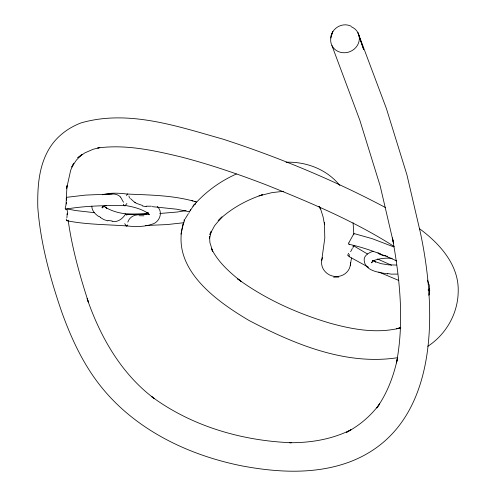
<?xml version="1.0" encoding="UTF-8"?>
<svg xmlns="http://www.w3.org/2000/svg" width="496" height="496" viewBox="0 0 496 496"><rect width="100%" height="100%" fill="white"/><g stroke="black" fill="none" stroke-linecap="round" stroke-linejoin="round"><path stroke-width="0.74" d="M66.042 204.402L67.01 185.523M353.853 234.8L353.096 222.766M429.338 288.56L429.468 290.383L429.294 284.704M353.053 247.771L353.257 245.601L367.486 253.989M66.855 186.105L66.681 188.275L70.692 170.165L73.817 163.196M429.728 290.079L429.35 294.605L429.331 289.627M66.886 217.763L67.27 213.323M321.699 260.481L324.806 238.055L324.403 222.704M428.866 295.331L429.679 290.073M350.319 265.261L351.509 257.945M189.267 211.637L189.466 211.098M65.993 204.662C66.142 205.474 64.306 209.3 65.838 209.039M397.705 357.672C345.793 365.713 294.271 344.168 249.153 320.54C215.506 300.663 169.737 267.89 183.545 222.716L183.892 221.985M183.167 224.434L184.81 219.592M180.922 234.18L183.557 222.76L167.059 224.576L145.402 225.537M211.296 231.229L209.597 238.57L209.51 236.381M372.862 260.493L371.516 262.868L373.804 260.536L372.409 261.163C378.597 258.391 385.522 257.846 392.231 258.311M330.813 37.981C331.353 28.26 342.401 21.892 351.063 26.195M331.762 34.77L332.847 31.384L331.08 36.053M210.862 231.806L209.833 234.527L214.656 225.593L221.954 216.944L218.166 220.739C230.721 208.711 246.214 200.117 262.675 194.692L259.048 195.827L272.118 192.597L283.737 191.282M353.35 234.583L349.234 242.073M127.819 222.115C129.394 217.099 134.559 214.359 139.68 214.88M185.163 218.792L188.313 213.733M73.451 163.798L71.759 167.047L76.434 160.065L82.032 154.355L77.736 157.771L84.866 152.886L93.099 149.284L99.677 147.634M102.449 207.942L103.118 206.789M189.956 211.06L193.831 205.232M192.938 206.218C204.811 192.38 219.753 181.369 236.425 173.991M188.883 213.082L189.174 212.772M125.147 214.737C122.289 218.928 117.695 222.444 112.084 221.514M103.459 206.206L101.94 207.725L104.203 206.255L102.331 206.863L106.163 205.642M427.788 346.332C446.078 334.366 457.907 313.608 458.205 291.667C459.085 265.813 440.82 244.875 421.414 230.125L419.659 228.867M195.3 204.098L195.653 203.906M148.037 213.317L143.728 214.495M373.482 251.243C369.216 252.272 363.308 255.707 364.213 260.753C365.335 271.324 379.589 272.428 387.692 273.922M349.451 256.494L349.141 256.581M400.762 327.403L396.608 328.811L400.687 327.868C377.239 333.957 352.65 329.462 329.766 323.107C296.918 313.329 265.131 299.038 237.423 278.696L241.143 281.424C229.543 272.298 218.122 262.08 211.457 248.663M102.846 194.779C110.62 192.467 118.953 193.093 126.914 194.029C150.133 195.089 173.891 195.182 196.329 201.971L194.885 201.512M106.008 194.68C110.769 193.731 116.913 193.025 120.516 197.024M99.82 147.529L97.731 148C125.829 144.156 154.051 150.462 181.263 156.996C210.323 164.56 238.768 174.288 266.767 185.082C310.508 202.647 354.342 221.086 394.196 246.518M151.367 206.206L146.115 206.2M65.422 209.194C85.238 205.722 105.45 205.474 125.513 205.561M186.056 210.626L177.066 212.034L159.78 213.485M66.334 197.352L85.486 195.102L112.208 193.967M397.439 274.077L391.307 274.145L387.289 273.476M148.409 213.987L126.74 214.278L148.056 214.018M146.661 214.08C132.649 214.855 117.862 214.762 105.431 207.328L106.807 208.345L103.943 206.15M333.61 277.171L338.824 277.072M286.074 162.235C306.274 161.491 327.044 169.452 339.797 185.479M291.357 442.754L289.453 442.711C310.546 442.872 331.991 439.388 350.951 429.796L346.506 432.332C359.588 425.518 370.965 415.691 379.719 403.831L376.774 407.941C387.357 393.08 393.781 375.714 397.563 357.963L396.453 362.954C404.401 321.575 399.863 279.031 392.46 237.931L393.551 243.307L380.221 186.087L359.823 120.199L331.911 45.502M396.416 265.056L388.535 264.858L381.033 263.655L374.554 261.404L375.726 262.08L373.996 260.753M291.09 442.73C241.788 440.715 191.865 426.262 151.857 396.769L154.182 398.474C121.291 373.848 100.291 336.902 87.11 298.635L88.579 302.641C79.806 275.683 72.069 248.248 68.144 220.119M152.198 206.64L176.743 209.207L189.348 211.798M94.699 212.71L75.894 210.583L66.83 208.903M67.171 220.782C88.592 225.035 110.521 224.397 132.159 226.405C138.651 226.697 145.297 226.511 151.497 224.366C159.507 222.716 163.637 212.189 157.226 206.417M125.5 205.493C133.505 206.931 141.701 208.872 148.465 213.59L146.965 212.486L149.166 214.656L148.236 212.784L149.11 214.793M107.874 220.912L103.794 219.579L100.539 217.595M353.846 233.517L372.198 238.675L393.743 246.903M428.029 289.986L429.449 290.346M142.34 205.431L136.722 203.472A18.966 16.101 55.6 0 1 135.687 202.87M387.178 256.165L387.543 256.271M385.745 255.738L386.105 255.849M191.673 200.508L192.907 200.899M385.392 255.626L384.487 255.322M398.846 280.482L378.77 272.031M380.215 253.692L379.031 253.171M396.738 260.939C381.325 254.014 365.447 247.826 348.893 244.255A7.8 2.027 -43.1 0 1 349.004 242.253M377.487 258.993L391.53 265.248M368.596 267.307L349.048 256.587M377.958 252.638L378.299 252.817M385.516 207.607L384.214 206.875C332.636 179.595 278.492 157.22 223.033 139.159C177.549 126.362 128.396 109.3 81.139 122.878C67.946 127.844 56.005 136.946 48.893 149.253C38.601 166.718 37.411 187.655 37.795 207.44C40.529 243.375 50.195 278.38 61.864 312.337C71.399 338.718 83.384 364.597 101.023 386.613C135.904 430.212 188.889 455.44 242.829 466.066C278.101 472.576 315.822 474.641 349.99 461.801C440.677 427.205 436.995 310.558 420.329 232.345L406.931 174.846L386.458 108.717L357.963 32.742L363.68 49.575L359.178 36.369M134.509 202.256L130.498 198.561M99.026 216.702C95.406 214.353 91.779 210.788 91.803 206.156M100.502 217.558L99.547 216.492M120.596 197.123L123.492 202.25M318.94 206.342L320.602 208.903L319.579 206.857M211.383 248.769L212.765 251.522L209.92 242.674L209.566 236.536M319.436 206.77L320.962 210.068L323.094 216.926L324.527 224.713L324.44 222.537M66.228 198.102L66.532 200.155M427.527 280.178L428.804 284.431M67.078 214.012L67.239 214.619M66.377 202.325L66.594 203.726M350.455 262.347A14.508 13.628 11.7 0 1 333.833 276.322A14.508 13.628 11.7 0 1 322.487 257.672M351.373 26.815A14.508 13.342 -21.9 0 1 358.155 43.927A14.508 13.342 -21.9 0 1 339.903 52.142A14.508 13.342 -21.9 0 1 331.359 35.817M349.525 244.615A5.716 2.257 -66.1 0 1 349.103 243.933M349.054 256.686A7.136 1.606 -52.6 0 1 349.519 254.56M348.477 255.595A5.723 1.203 -46.8 0 1 348.707 253.282M352.321 248.415A5.747 1.066 -60.3 0 1 350.591 251.701M353.109 246.103A5.611 1.358 -60.7 0 1 353.958 245.898M135.706 202.808A16.349 13.349 52.3 0 1 134.571 202.132M146.258 206.671A32.159 20.547 36.3 0 1 142.42 205.927M126.92 203.447A6.578 1.872 -69.4 0 1 125.618 204.997M125.507 205.611A6.473 2.22 88.4 0 1 125.042 205.412M125.091 205.865A6.516 1.835 78.8 0 1 123.324 204.216M126.53 195.604A6.522 1.934 -85.6 0 1 127.794 193.942M129.537 198.009A7.297 1.55 67.9 0 1 128.935 196.032M139.574 215.797A22.878 8.94 -3.2 0 1 143.921 215.834M126.747 214.501A6.467 2.027 82.8 0 1 127.081 214.904M125.135 213.987A6.578 2.282 -89.9 0 1 126.468 215.072M125.742 225.029A6.522 1.587 70.8 0 1 124.719 223.628M126.418 225.395A6.467 1.848 -83.8 0 1 125.996 225.711M127.708 224.911A6.578 1.525 -77.1 0 1 126.158 225.847M112.139 220.931A23.827 21.44 -3.6 0 1 108.029 220.367M193.824 205.028A7.961 3.565 -63.8 0 1 195.17 204.03M189.745 211.606A6.696 0.632 -67.2 0 1 189.379 211.724M190.284 210.248A7.88 0.626 -62.7 0 1 190.551 209.61M183.96 220.429A12.022 2.79 -55.9 0 1 184.276 219.585M66.824 220.522A6.956 1.184 -71.7 0 1 66.34 218.984M66.774 209.473A5.673 2.133 -86.2 0 1 67.537 213.181M67.45 220.466A7.558 1.166 -83.4 0 1 66.799 220.627M384.016 255.849A15.314 3.553 17.8 0 1 378.969 253.834"/></g></svg>
